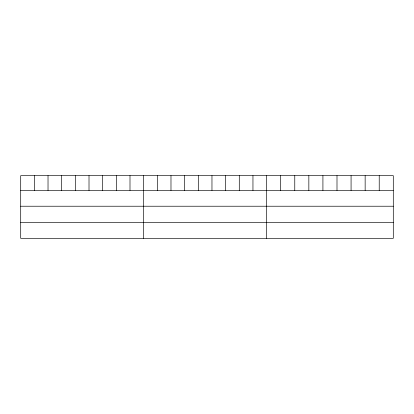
<?xml version="1.0" encoding="UTF-8"?>
<svg xmlns="http://www.w3.org/2000/svg" width="414" height="414" viewBox="0 0 414 414"><rect width="100%" height="100%" fill="white"/><g stroke="black" fill="none" stroke-linecap="round" stroke-linejoin="round"><path stroke-width="0.62" d="M393.3 190.414L393.3 238.324L20.7 238.324L20.7 175.676L393.3 175.676L393.3 190.414L20.7 190.414M20.7 206.224L393.3 206.224M20.7 222.515L393.3 222.515M379.224 175.676L379.224 190.414M365.148 175.676L365.148 190.414M351.072 175.676L351.072 190.414M336.996 175.676L336.996 190.414M322.92 175.676L322.92 190.414M308.844 175.676L308.844 190.414M294.768 175.676L294.768 190.414M280.692 175.676L280.692 190.414M266.616 175.676L266.616 238.324M252.954 175.676L252.954 190.414M239.292 175.676L239.292 190.414M225.63 175.676L225.63 190.414M211.968 175.676L211.968 190.414M198.306 175.676L198.306 190.414M184.644 175.676L184.644 190.414M170.982 175.676L170.982 190.414M157.32 175.676L157.32 190.414M143.658 175.676L143.658 238.324M129.996 175.676L129.996 190.414M116.334 175.676L116.334 190.414M102.672 175.676L102.672 190.414M89.01 175.676L89.01 190.414M75.348 175.676L75.348 190.414M61.686 175.676L61.686 190.414M48.024 175.676L48.024 190.414M34.362 175.676L34.362 190.414"/></g></svg>
